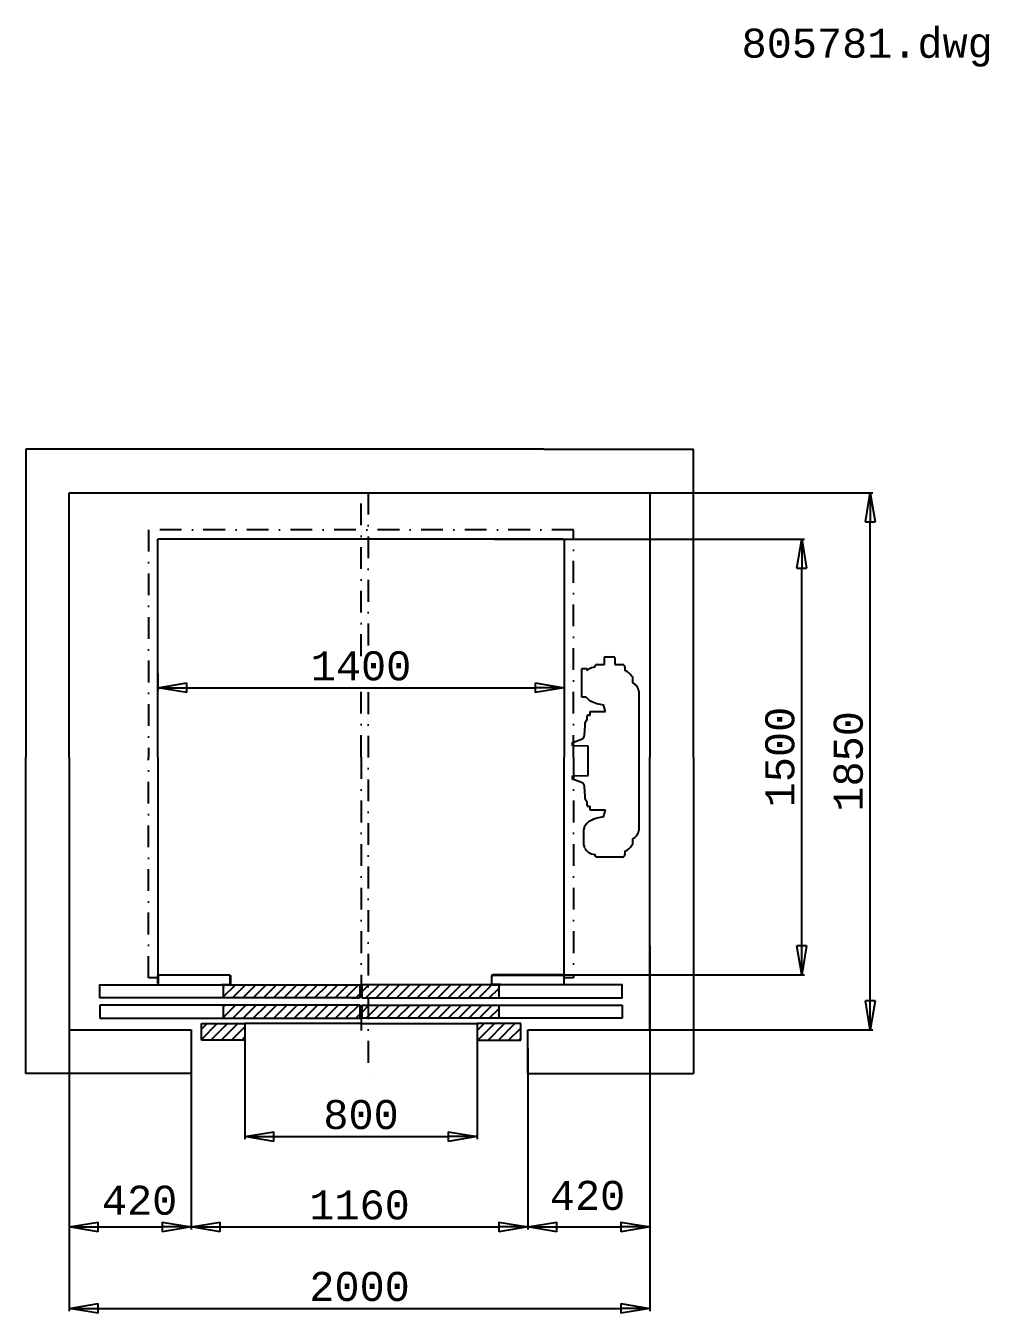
# Model space of a CAD drawing. Extents: x 29716 to 54257, y -8238 to 9896.
# Drawn here: x 50937 to 54257, y 216 to 4651 of the extents above; entities that cross this region are included whole.
import ezdxf

# ---------------------------------------------------------------- set-up
doc = ezdxf.new("R2010")
doc.units = 0
doc.header["$LTSCALE"] = 50
doc.header["$MEASUREMENT"] = 0
doc.linetypes.add('DASHDOT', pattern=[1, 0.5, -0.25, 0, -0.25])
doc.layers.get('0').update_dxf_attribs({"linetype": 'CONTINUOUS'})
doc.layers.get('Defpoints').update_dxf_attribs({"linetype": 'CONTINUOUS'})
for name, color, linetype in [('CONT_35', 250, 'CONTINUOUS'), ('CONT_70', 5, 'CONTINUOUS'), ('DASHD_35', 40, 'DASHDOT'), ('DIM', 7, 'CONTINUOUS'), ('HATCH_35', 6, 'CONTINUOUS'), ('TEXT_50', 7, 'CONTINUOUS')]:
    doc.layers.add(name, color=color, linetype=linetype)
doc.styles.get("Standard").update_dxf_attribs({"font": 'monotxt'})
doc.dimstyles.get("Standard").update_dxf_attribs({"dimscale": 50, "dimtxt": 2, "dimasz": 2, "dimexe": 0.18, "dimexo": 0, "dimgap": 0.5, "dimtad": 1, "dimdec": 0, "dimrnd": 1, "dimzin": 0, "dimdsep": 46, "dimtxsty": 'Standard', "dimblk": 'CLOSED', "dimcen": 0.09, "dimadec": 0, "dimazin": 0, "dimtfac": 1, "dimtdec": 0, "dimtmove": 2, "dimatfit": 0, "dimldrblk": 'CLOSED', "dimfxl": 1, "dimtolj": 1, "dimtzin": 0, "dimarcsym": 0})
pattern_1 = [(45, (44684.554, -75454.4), (-17.6776695, 17.6776695), [])]

# ---------------------------------------------------------------- blocks, each defined once
blk = doc.blocks.new('_Closed')
at = {"color": 0, "linetype": 'Continuous', "lineweight": -2}
for p, q in [((-1, 0.167), (0, 0)), ((-1, 0.167), (-1, -0.167)), ((0, 0), (-1, -0.167)), ((0, 0), (-1, 0))]:
    blk.add_line(p, q, dxfattribs=at)
blk = doc.blocks.new('*D151')
at = {"layer": 'Defpoints', "color": 0, "transparency": 16777216}
for p in [(53087.3, 1481.3), (51087.3, 1407.9), (53087.3, 232.8)]:
    blk.add_point(p, dxfattribs=at)
at = {"layer": 'DIM', "color": 0, "lineweight": -2, "transparency": 16777216}
for p, q in [((53087.3, 1481.3), (53087.3, 223.8)), ((51087.3, 1407.9), (51087.3, 223.8)), ((51187.3, 232.8), (52987.3, 232.8))]:
    blk.add_line(p, q, dxfattribs=at)
at = {"layer": 'DIM', "color": 0, "lineweight": -2, "transparency": 16777216, "xscale": 100, "yscale": 100, "zscale": 100, "rotation": 180}
blk.add_blockref('_Closed', (51087.3, 232.8), dxfattribs=at)
at = {"layer": 'DIM', "color": 0, "lineweight": -2, "transparency": 16777216, "xscale": 100, "yscale": 100, "zscale": 100}
blk.add_blockref('_Closed', (53087.3, 232.8), dxfattribs=at)
at = {"layer": 'DIM', "color": 0, "transparency": 16777216, "insert": (52087.3, 307.8), "char_height": 100, "attachment_point": 5}
blk.add_mtext('\\A1;2000', dxfattribs=at)
blk = doc.blocks.new('*D152')
at = {"layer": 'Defpoints', "color": 0, "transparency": 16777216}
for p in [(51507.3, 1125.5), (52667.3, 1112.9), (52667.3, 513.7)]:
    blk.add_point(p, dxfattribs=at)
at = {"layer": 'DIM', "color": 0, "lineweight": -2, "transparency": 16777216}
for p, q in [((51507.3, 1125.5), (51507.3, 504.7)), ((52667.3, 1112.9), (52667.3, 504.7)), ((51607.3, 513.7), (52567.3, 513.7))]:
    blk.add_line(p, q, dxfattribs=at)
at = {"layer": 'DIM', "color": 0, "lineweight": -2, "transparency": 16777216, "xscale": 100, "yscale": 100, "zscale": 100, "rotation": 180}
blk.add_blockref('_Closed', (51507.3, 513.7), dxfattribs=at)
at = {"layer": 'DIM', "color": 0, "lineweight": -2, "transparency": 16777216, "xscale": 100, "yscale": 100, "zscale": 100}
blk.add_blockref('_Closed', (52667.3, 513.7), dxfattribs=at)
at = {"layer": 'DIM', "color": 0, "transparency": 16777216, "insert": (52087.3, 588.7), "char_height": 100, "attachment_point": 5}
blk.add_mtext('\\A1;1160', dxfattribs=at)
blk = doc.blocks.new('*D153')
at = {"layer": 'Defpoints', "color": 0, "transparency": 16777216}
for p in [(51692.3, 1178.3), (52492.3, 1183.5), (52492.3, 824.9)]:
    blk.add_point(p, dxfattribs=at)
at = {"layer": 'DIM', "color": 0, "lineweight": -2, "transparency": 16777216}
for p, q in [((51692.3, 1178.3), (51692.3, 815.9)), ((52492.3, 1183.5), (52492.3, 815.9)), ((51792.3, 824.9), (52392.3, 824.9))]:
    blk.add_line(p, q, dxfattribs=at)
at = {"layer": 'DIM', "color": 0, "lineweight": -2, "transparency": 16777216, "xscale": 100, "yscale": 100, "zscale": 100, "rotation": 180}
blk.add_blockref('_Closed', (51692.3, 824.9), dxfattribs=at)
at = {"layer": 'DIM', "color": 0, "lineweight": -2, "transparency": 16777216, "xscale": 100, "yscale": 100, "zscale": 100}
blk.add_blockref('_Closed', (52492.3, 824.9), dxfattribs=at)
at = {"layer": 'DIM', "color": 0, "transparency": 16777216, "insert": (52092.3, 899.9), "char_height": 100, "attachment_point": 5}
blk.add_mtext('\\A1;800', dxfattribs=at)
blk = doc.blocks.new('*D154')
at = {"layer": 'Defpoints', "color": 0, "transparency": 16777216}
for p in [(51392.3, 2418.8), (52792.3, 2382.1), (52792.3, 2370.6)]:
    blk.add_point(p, dxfattribs=at)
at = {"layer": 'DIM', "color": 0, "lineweight": -2, "transparency": 16777216}
for p, q in [((51392.3, 2418.8), (51392.3, 2361.6)), ((51492.3, 2370.6), (52692.3, 2370.6)), ((52792.3, 2382.1), (52792.3, 2361.6))]:
    blk.add_line(p, q, dxfattribs=at)
at = {"layer": 'DIM', "color": 0, "lineweight": -2, "transparency": 16777216, "xscale": 100, "yscale": 100, "zscale": 100, "rotation": 180}
blk.add_blockref('_Closed', (51392.3, 2370.6), dxfattribs=at)
at = {"layer": 'DIM', "color": 0, "lineweight": -2, "transparency": 16777216, "xscale": 100, "yscale": 100, "zscale": 100}
blk.add_blockref('_Closed', (52792.3, 2370.6), dxfattribs=at)
at = {"layer": 'DIM', "color": 0, "transparency": 16777216, "insert": (52092.3, 2445.6), "char_height": 100, "attachment_point": 5}
blk.add_mtext('\\A1;1400', dxfattribs=at)
blk = doc.blocks.new('*D155')
at = {"layer": 'Defpoints', "color": 0, "transparency": 16777216}
for p in [(51087.3, 1293.6), (51507.3, 1110.8), (51507.3, 513.7)]:
    blk.add_point(p, dxfattribs=at)
at = {"layer": 'DIM', "color": 0, "lineweight": -2, "transparency": 16777216}
for p, q in [((51087.3, 1293.6), (51087.3, 504.7)), ((51507.3, 1110.8), (51507.3, 504.7)), ((51187.3, 513.7), (51407.3, 513.7))]:
    blk.add_line(p, q, dxfattribs=at)
at = {"layer": 'DIM', "color": 0, "lineweight": -2, "transparency": 16777216, "xscale": 100, "yscale": 100, "zscale": 100, "rotation": 180}
blk.add_blockref('_Closed', (51087.3, 513.7), dxfattribs=at)
at = {"layer": 'DIM', "color": 0, "lineweight": -2, "transparency": 16777216, "xscale": 100, "yscale": 100, "zscale": 100}
blk.add_blockref('_Closed', (51507.3, 513.7), dxfattribs=at)
at = {"layer": 'DIM', "color": 0, "transparency": 16777216, "insert": (51329.4, 604.8), "char_height": 100, "attachment_point": 5}
blk.add_mtext('\\A1;420', dxfattribs=at)
blk = doc.blocks.new('*D158')
at = {"layer": 'Defpoints', "color": 0, "transparency": 16777216}
for p in [(52975.5, 3042.2), (53846.6, 3042.2), (53035.1, 1192.2)]:
    blk.add_point(p, dxfattribs=at)
at = {"layer": 'DIM', "color": 0, "lineweight": -2, "transparency": 16777216}
for p, q in [((52975.5, 3042.2), (53855.6, 3042.2)), ((53846.6, 1292.2), (53846.6, 2942.2)), ((53035.1, 1192.2), (53855.6, 1192.2))]:
    blk.add_line(p, q, dxfattribs=at)
at = {"layer": 'DIM', "color": 0, "lineweight": -2, "transparency": 16777216, "xscale": 100, "yscale": 100, "zscale": 100}
for p, rotation in [((53846.6, 3042.2), 90), ((53846.6, 1192.2), 270)]:
    blk.add_blockref('_Closed', p, dxfattribs=dict(at, rotation=rotation))
at = {"layer": 'DIM', "color": 0, "transparency": 16777216, "insert": (53771.6, 2117.2), "char_height": 100, "attachment_point": 5, "rotation": 90}
blk.add_mtext('\\A1;1850', dxfattribs=at)
blk = doc.blocks.new('*D159')
at = {"layer": 'Defpoints', "color": 0, "transparency": 16777216}
for p in [(52552.4, 2882.2), (53610.8, 2882.2), (52638, 1382.2)]:
    blk.add_point(p, dxfattribs=at)
at = {"layer": 'DIM', "color": 0, "lineweight": -2, "transparency": 16777216}
for p, q in [((52552.4, 2882.2), (53619.8, 2882.2)), ((53610.8, 1482.2), (53610.8, 2782.2)), ((52638, 1382.2), (53619.8, 1382.2))]:
    blk.add_line(p, q, dxfattribs=at)
at = {"layer": 'DIM', "color": 0, "lineweight": -2, "transparency": 16777216, "xscale": 100, "yscale": 100, "zscale": 100}
for p, rotation in [((53610.8, 2882.2), 90), ((53610.8, 1382.2), 270)]:
    blk.add_blockref('_Closed', p, dxfattribs=dict(at, rotation=rotation))
at = {"layer": 'DIM', "color": 0, "transparency": 16777216, "insert": (53535.8, 2132.2), "char_height": 100, "attachment_point": 5, "rotation": 90}
blk.add_mtext('\\A1;1500', dxfattribs=at)
blk = doc.blocks.new('*D160')
at = {"layer": 'Defpoints', "color": 0, "transparency": 16777216}
for p in [(53087.3, 1292.6), (52667.3, 1127.6), (53087.3, 513.7)]:
    blk.add_point(p, dxfattribs=at)
at = {"layer": 'DIM', "color": 0, "lineweight": -2, "transparency": 16777216}
for p, q in [((53087.3, 1292.6), (53087.3, 504.7)), ((52667.3, 1127.6), (52667.3, 504.7)), ((52767.3, 513.7), (52987.3, 513.7))]:
    blk.add_line(p, q, dxfattribs=at)
at = {"layer": 'DIM', "color": 0, "lineweight": -2, "transparency": 16777216, "xscale": 100, "yscale": 100, "zscale": 100, "rotation": 180}
blk.add_blockref('_Closed', (52667.3, 513.7), dxfattribs=at)
at = {"layer": 'DIM', "color": 0, "lineweight": -2, "transparency": 16777216, "xscale": 100, "yscale": 100, "zscale": 100}
blk.add_blockref('_Closed', (53087.3, 513.7), dxfattribs=at)
at = {"layer": 'DIM', "color": 0, "transparency": 16777216, "insert": (52872.6, 621.4), "char_height": 100, "attachment_point": 5}
blk.add_mtext('\\A1;420', dxfattribs=at)

msp = doc.modelspace()

# ---------------------------------------------------------------- hatches: boundary and pattern name
at = {"layer": 'HATCH_35'}
h = msp.add_hatch(dxfattribs=at)
h.set_pattern_fill('ANSI31', color=256, scale=200, style=0)
h.set_pattern_definition(pattern_1)
h.paths.add_polyline_path([(52089.8, 1277.2), (51617.8, 1277.2), (51617.8, 1232.2), (52089.8, 1232.2)])
h.paths.add_polyline_path([(52089.8, 1347.2), (51617.8, 1347.2), (51617.8, 1302.2), (52089.8, 1302.2)])
h = msp.add_hatch(dxfattribs=at)
h.set_pattern_fill('ANSI31', color=256, scale=200, style=0)
h.set_pattern_definition(pattern_1)
h.paths.add_polyline_path([(52117.3, 1277.2), (52094.8, 1277.2), (52094.8, 1232.2), (52117.3, 1232.2)])
h.paths.add_polyline_path([(52566.8, 1277.2), (52117.3, 1277.2), (52117.3, 1232.2), (52566.8, 1232.2)])
h.paths.add_polyline_path([(52117.3, 1347.2), (52094.8, 1347.2), (52094.8, 1302.2), (52117.3, 1302.2)])
h.paths.add_polyline_path([(52566.8, 1347.2), (52547.3, 1347.2), (52117.3, 1347.2), (52117.3, 1302.2), (52566.8, 1302.2)])
h = msp.add_hatch(dxfattribs=at)
h.set_pattern_fill('ANSI31', color=256, scale=200, style=0)
h.set_pattern_definition(pattern_1)
h.paths.add_polyline_path([(51692.3, 1214.2), (51542.3, 1214.2), (51542.3, 1157.2), (51692.3, 1157.2)])
h = msp.add_hatch(dxfattribs=at)
h.set_pattern_fill('ANSI31', color=256, scale=200, style=0)
h.set_pattern_definition(pattern_1)
h.paths.add_polyline_path([(52642.3, 1214.2), (52492.3, 1214.2), (52492.3, 1157.2), (52642.3, 1157.2)])

# ---------------------------------------------------------------- linework, layer by layer
at = {"layer": 'CONT_35', "ltscale": 3}
for p, q in [((52787.3, 2882.2), (51392.3, 2882.2)), ((51392.3, 2132.2), (51392.3, 2882.2)), ((52792.3, 2882.2), (52792.3, 2132.2)), ((52897.1, 2441.4), (52897.2, 2441.4)), ((52905.4, 2451), (52930.6, 2451)), ((52930.6, 2451), (52930.6, 2474.5)), ((52933.6, 2477.5), (52963.4, 2477.5)), ((52966.4, 2474.5), (52966.4, 2451)), ((52966.4, 2451), (52993.1, 2451)), ((52993.1, 2451), (52993.1, 2451)), ((53001.5, 2441.4), (53001.5, 2430.4)), ((52852.9, 2337.9), (52852.9, 2437.4)), ((52852.9, 2437.4), (52870.4, 2437.4)), ((52870.4, 2437.4), (52870.4, 2429.7)), ((52876.5, 2435), (52876.5, 2435)), ((53025.4, 2409.7), (53027.2, 2409.2)), ((53027.2, 2409.2), (53027.2, 2387.4)), ((53048.9, 2359), (53048.9, 1879.4)), ((52867.6, 2337.9), (52852.9, 2337.9)), ((52934.6, 2289.1), (52927.6, 2312.2)), ((52871.3, 2259), (52871.3, 2273.7)), ((52874.3, 2276.7), (52881.3, 2276.7)), ((52881.3, 2289.1), (52934.6, 2289.1)), ((52881.3, 2276.7), (52881.3, 2289.1)), ((52862.3, 2207.9), (52864.8, 2242.2)), ((52864.8, 2242.2), (52864.8, 2251.2)), ((52821.3, 2183.2), (52824.3, 2183.3)), ((52821.3, 2171.2), (52821.3, 2183.2)), ((52824.3, 2183.3), (52852.3, 2193.6)), ((51392.3, 2132.2), (51392.3, 1382.2)), ((52792.3, 1382.2), (52792.3, 2132.2)), ((52874.8, 2169.6), (52821.3, 2171.2)), ((52874.8, 2068.7), (52874.8, 2169.6)), ((52821.3, 2067.2), (52874.8, 2068.7)), ((52821.3, 2055.2), (52821.3, 2067.2)), ((52824.3, 2055.1), (52821.3, 2055.2)), ((52852.3, 2044.7), (52824.3, 2055.1)), ((52864.8, 1996.2), (52862.3, 2030.4)), ((52864.8, 1987.2), (52864.8, 1996.2)), ((52871.3, 1964.6), (52871.3, 1979.3)), ((52881.3, 1961.6), (52874.3, 1961.6)), ((52881.3, 1949.2), (52881.3, 1961.6)), ((52934.6, 1949.2), (52881.3, 1949.2)), ((52927.6, 1926.2), (52934.6, 1949.2)), ((52859.9, 1829.9), (52859.9, 1882.2)), ((53027.2, 1829.2), (53025.4, 1828.7)), ((53027.2, 1850.9), (53027.2, 1829.2)), ((52993.1, 1787.4), (52905.4, 1787.4)), ((53001.5, 1808), (53001.5, 1797)), ((52542.3, 1377.2), (52542.3, 1352.2)), ((52543.3, 1352.2), (52543.3, 1377.2)), ((52787.3, 1382.2), (52547.3, 1382.2)), ((52547.3, 1381.2), (52787.3, 1381.2)), ((52791.3, 1377.2), (52791.3, 1352.2)), ((52792.3, 1352.2), (52792.3, 1377.2)), ((51617.8, 1347.2), (51617.8, 1302.2)), ((52089.8, 1302.2), (52089.8, 1347.2)), ((52094.8, 1347.2), (52094.8, 1302.2)), ((52572.3, 1348.2), (52547.3, 1348.2)), ((52547.3, 1347.2), (52572.3, 1347.2)), ((52566.8, 1347.2), (52566.8, 1302.2)), ((52572.3, 1347.2), (52572.3, 1348.2)), ((52791.3, 1352.2), (52792.3, 1352.2)), ((52059.8, 1302.2), (52084.8, 1302.2)), ((51192.3, 1277.2), (51192.3, 1232.2)), ((51617.8, 1277.2), (51617.8, 1232.2)), ((52089.8, 1232.2), (52089.8, 1277.2)), ((52094.8, 1277.2), (52094.8, 1232.2)), ((52566.8, 1277.2), (52566.8, 1232.2)), ((52992.3, 1277.2), (52992.3, 1232.2)), ((51542.3, 1214.2), (51692.3, 1214.2)), ((51542.3, 1157.2), (51542.3, 1214.2)), ((52092.3, 1214.2), (51692.3, 1214.2)), ((51692.3, 1214.2), (51692.3, 1157.2)), ((52092.3, 1214.2), (52492.3, 1214.2)), ((52642.3, 1214.2), (52492.3, 1214.2)), ((52492.3, 1214.2), (52492.3, 1157.2)), ((52642.3, 1157.2), (52642.3, 1214.2)), ((51692.3, 1157.2), (51542.3, 1157.2)), ((52492.3, 1157.2), (52642.3, 1157.2))]:
    msp.add_line(p, q, dxfattribs=at)
msp.add_lwpolyline([(51392.3, 1352.2), (51392.3, 1377.2, -0.414214), (51397.3, 1382.2), (51637.3, 1382.2, -0.414214), (51642.3, 1377.2), (51642.3, 1352.2, -0.414214), (51637.3, 1347.2), (51612.3, 1347.2), (51612.3, 1348.2), (51637.3, 1348.2, 0.414214), (51641.3, 1352.2), (51641.3, 1377.2, 0.414214), (51637.3, 1381.2), (51397.3, 1381.2, 0.414214), (51393.3, 1377.2), (51393.3, 1352.2)], format="xyb", close=True, dxfattribs=at)
for points in [[(52089.8, 1302.2), (51617.8, 1302.2), (51192.3, 1302.2), (51192.3, 1347.2), (51617.8, 1347.2), (52089.8, 1347.2)], [(52094.8, 1302.2), (52566.8, 1302.2), (52992.3, 1302.2), (52992.3, 1347.2), (52566.8, 1347.2), (52094.8, 1347.2)], [(52089.8, 1277.2), (51617.8, 1277.2), (51192.3, 1277.2)], [(52094.8, 1277.2), (52566.8, 1277.2), (52992.3, 1277.2)], [(51192.3, 1232.2), (51617.8, 1232.2), (52089.8, 1232.2)], [(52992.3, 1232.2), (52566.8, 1232.2), (52094.8, 1232.2)]]:
    msp.add_lwpolyline(points, dxfattribs=at)
for centre, radius, start, end in [((52900.1, 2395.6), 45.8, 93.7195, 120.9226), ((52906.8, 2441.4), 9.69, 98.41, 179.961), ((52933.6, 2474.5), 3, 90, 180), ((52963.4, 2474.5), 3, 0, 90), ((52991.8, 2441.4), 9.69, 0, 82.2138), ((52909.4, 2390.7), 55.1, 126.6176, 135.0158), ((52980.7, 2382.2), 52.5, 31.5725, 66.646), ((53019.4, 2359), 29.5, 0, 74.6154), ((52909.4, 2373.9), 55.1, 220.6842, 240.6322), ((52940, 2435.3), 123.8, 242.2251, 264.234), ((52874.3, 2273.7), 3, 90, 180), ((52872.8, 2251.2), 8, 100.8069, 180), ((52845.3, 2209.2), 17, 293.9822, 355.7487), ((52845.3, 2029.2), 17, 4.2513, 66.0178), ((52872.8, 1987.2), 8, 180, 259.1931), ((52874.3, 1964.6), 3, 180, 270), ((52909.4, 1864.5), 55.1, 119.3678, 148.4367), ((52940, 1803), 123.8, 95.766, 117.7749), ((52887.6, 1881.7), 27.7, 155.3135, 179.0898), ((53019.4, 1879.4), 29.5, 285.3846, 0), ((52887.6, 1830.4), 27.7, 180.9102, 204.6865), ((52909.4, 1847.6), 55.1, 211.5633, 233.3824), ((52980.7, 1856.1), 52.5, 293.354, 328.4275), ((52900.1, 1842.7), 45.8, 239.0774, 266.3482), ((52906.8, 1797), 9.69, 179.961, 261.59), ((52991.8, 1797), 9.69, 277.7862, 0), ((52547.3, 1377.2), 5, 90, 180), ((52547.3, 1377.2), 4, 90, 180), ((52787.3, 1377.2), 5, 0, 90), ((52787.3, 1377.2), 4, 0, 90), ((52547.3, 1352.2), 5, 180, 270), ((52547.3, 1352.2), 4, 180, 270)]:
    msp.add_arc(centre, radius, start, end, dxfattribs=at)
at = {"layer": 'CONT_70', "ltscale": 3}
for p, q in [((52722.3, 3192.2), (50937.3, 3192.2)), ((50937.3, 3192.2), (50937.3, 2132.2)), ((52722.3, 3192.2), (53237.3, 3192.2)), ((53237.3, 2132.2), (53237.3, 3192.2)), ((51087.3, 3042.2), (52722.3, 3042.2)), ((51087.3, 2132.2), (51087.3, 3042.2)), ((52722.3, 3042.2), (53087.3, 3042.2)), ((53087.3, 3042.2), (53087.3, 2132.2)), ((50937.3, 1042.2), (50937.3, 2132.2)), ((51087.3, 2132.2), (51087.3, 1192.2)), ((53087.3, 1192.2), (53087.3, 2132.2)), ((53237.3, 2132.2), (53237.3, 1042.2)), ((51087.3, 1192.2), (51507.3, 1192.2)), ((51507.3, 1192.2), (51507.3, 1042.2)), ((52667.3, 1192.2), (53087.3, 1192.2)), ((52667.3, 1042.2), (52667.3, 1192.2)), ((51507.3, 1042.2), (50937.3, 1042.2)), ((52667.3, 1042.2), (53237.3, 1042.2))]:
    msp.add_line(p, q, dxfattribs=at)
at = {"layer": 'DASHD_35', "ltscale": 3}
for p, q in [((52092.3, 2480.1), (52092.3, 3044.7)), ((52117.3, 3042.2), (52117.3, 2484.2)), ((52824.8, 2914.7), (51359.8, 2914.7)), ((51359.8, 2914.7), (51359.8, 2132.2)), ((52824.8, 2132.2), (52824.8, 2914.7)), ((52092.3, 2132.2), (52092.3, 2359.1)), ((52117.3, 2355.1), (52117.3, 1033.4)), ((51359.8, 1371.2), (51359.8, 2132.2)), ((52092.3, 2132.2), (52092.3, 1189.7)), ((52824.8, 2132.2), (52824.8, 1371.2)), ((51392.3, 1371.2), (51359.8, 1371.2)), ((52824.8, 1371.2), (52792.3, 1371.2))]:
    msp.add_line(p, q, dxfattribs=at)

# ---------------------------------------------------------------- texts
at = {"layer": 'TEXT_50', "insert": (53403.4, 4641.2), "char_height": 100, "width": 2143.84, "attachment_point": 1}
msp.add_mtext('805781.dwg', dxfattribs=at)

# ---------------------------------------------------------------- dimensions: what is measured, and where the dimension line sits
at = {"layer": 'DIM'}
for base, p1, p2, picture, middle in [((53846.6, 3042.2), (53035.1, 1192.2), (52975.5, 3042.2), '*D158', (53771.6, 2117.2)), ((53610.8, 2882.2), (52638, 1382.2), (52552.4, 2882.2), '*D159', (53535.8, 2132.2))]:
    dim = msp.add_linear_dim(base=base, p1=p1, p2=p2, angle=90, dimstyle='Standard', dxfattribs=at)
    dim.commit()
    dim.dimension.update_dxf_attribs({"geometry": picture, "text_midpoint": middle})
for base, p1, p2, picture, middle in [((52792.3, 2370.6), (51392.3, 2418.8), (52792.3, 2382.1), '*D154', (52092.3, 2445.6)), ((53087.3, 232.8), (51087.3, 1407.9), (53087.3, 1481.3), '*D151', (52087.3, 307.8)), ((52492.3, 824.9), (51692.3, 1178.3), (52492.3, 1183.5), '*D153', (52092.3, 899.9)), ((52667.3, 513.7), (51507.3, 1125.5), (52667.3, 1112.9), '*D152', (52087.3, 588.7))]:
    dim = msp.add_linear_dim(base=base, p1=p1, p2=p2, dimstyle='Standard', dxfattribs=at)
    dim.commit()
    dim.dimension.update_dxf_attribs({"geometry": picture, "text_midpoint": middle})
for base, p1, p2, picture, middle in [((51507.3, 513.7), (51087.3, 1293.6), (51507.3, 1110.8), '*D155', (51329.4, 604.8)), ((53087.3, 513.7), (52667.3, 1127.6), (53087.3, 1292.6), '*D160', (52872.6, 621.4))]:
    dim = msp.add_linear_dim(base=base, p1=p1, p2=p2, dimstyle='Standard', dxfattribs=at)
    dim.commit()
    dim.dimension.update_dxf_attribs({"geometry": picture, "text_midpoint": middle, "dimtype": 160})

doc.saveas('drawing.dxf')
